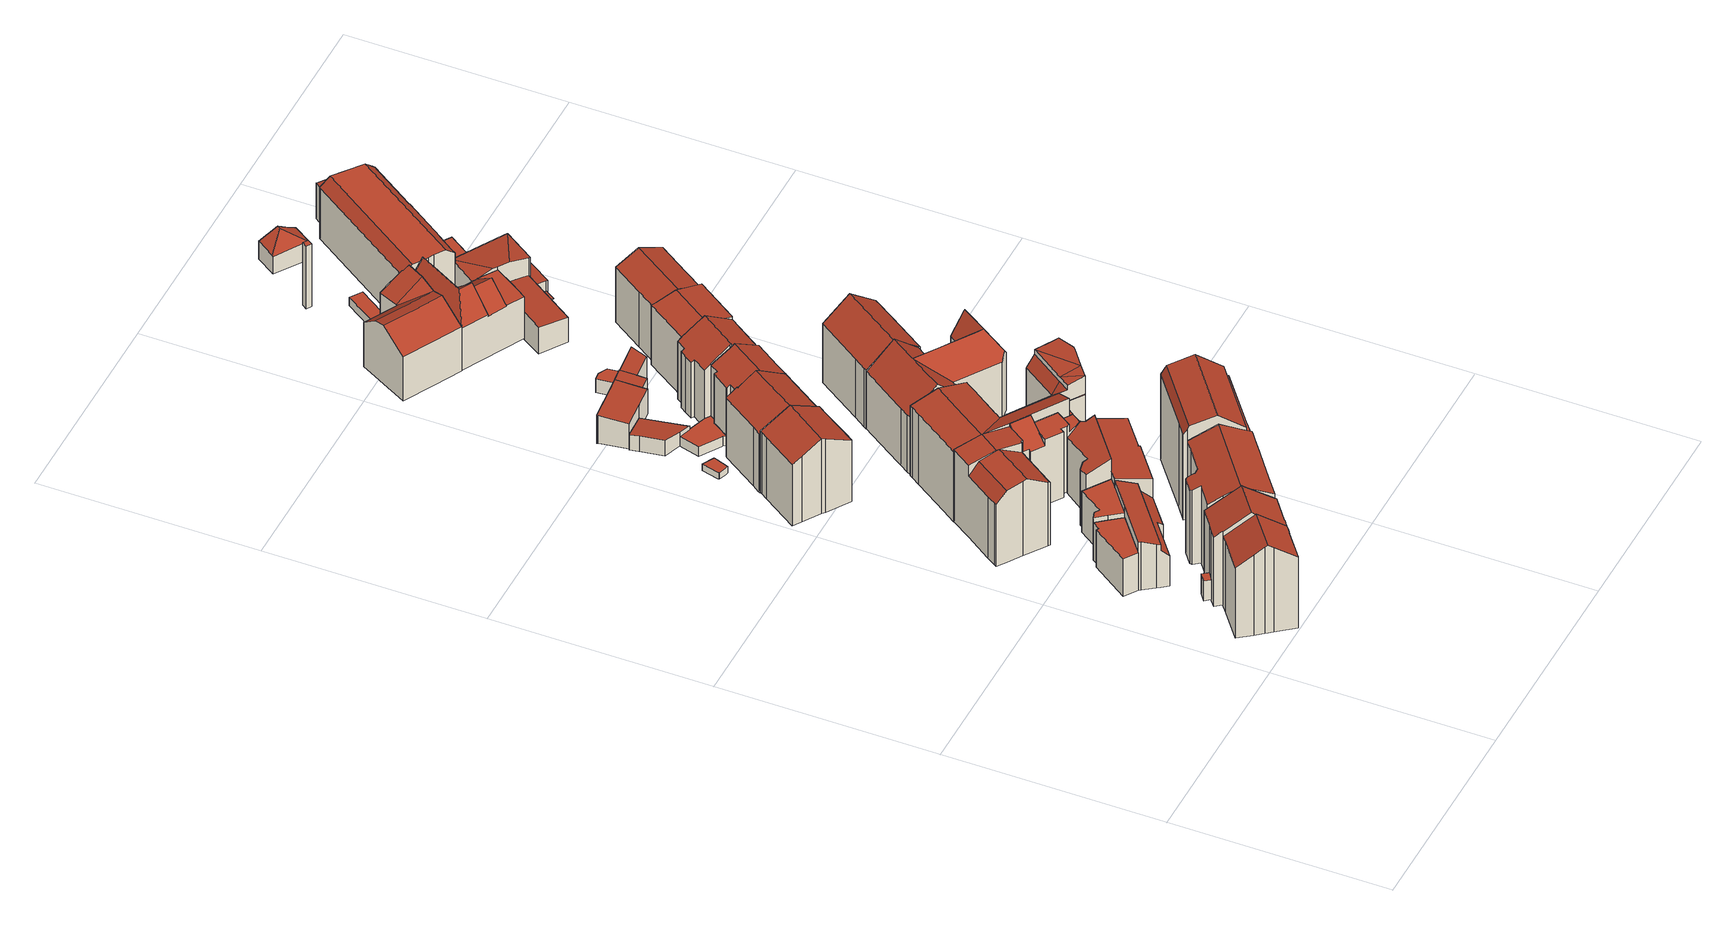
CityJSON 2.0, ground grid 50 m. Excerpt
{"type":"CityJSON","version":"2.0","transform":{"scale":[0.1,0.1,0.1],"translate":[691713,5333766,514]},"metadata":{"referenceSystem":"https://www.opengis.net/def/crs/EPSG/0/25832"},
"CityObjects":{
"building1":{"type":"Building","attributes":{"Gemeindeschluessel":"09162000","HoeheDach":"539.400","HoeheGrund":"515.380","Methode":"2000","NiedrigsteTraufeDesGebaeudes":"534.045","Geometrietyp2DReferenz":"3000","function":"31001_1000","roofType":"3100","measuredHeight":24.02,"storeysAboveGround":5},"geometry":[{"type":"MultiSurface","lod":"2","boundaries":[[[0,1,2,3]],[[4,5,6,7]],[[2,1,0,8,9,10,11,6,5,12,13]],[[14,15,16,17]],[[18,19,20,21,22,0,3,23]],[[24,25,26,8,0,22]],[[27,28,13,12,29,30,31,16,15,32,33]],[[34,35,28,27,36,37,38]],[[39,40,41,42]],[[43,20,19,44]],[[45,46,40,39]],[[47,10,9,48]],[[49,50,18,23,46,45]],[[51,33,32,52]],[[53,30,29,54]],[[44,19,18,50]],[[36,27,33,51]],[[47,48,26,25,24,55,43,44,50,49,45,39,42,56,38,37,36,51,52,14,17,57,53,54,58,4,7,59]],[[55,21,20,43]],[[57,31,30,53]],[[48,9,8,26]],[[41,60,34,38,56,42]],[[61,2,13,28,35]],[[40,46,23,3,2,61,35,34,60,41]],[[24,22,21,55]],[[59,11,10,47]],[[7,6,11,59]],[[5,4,58,54,29,12]],[[17,16,31,57]],[[52,32,15,14]]],"semantics":{"surfaces":[{"type":"WallSurface"},{"type":"RoofSurface"},{"type":"GroundSurface"}],"values":[0,0,1,0,1,0,1,0,0,0,0,0,0,0,0,0,0,2,0,0,0,0,0,1,0,0,0,0,0,0]}}]},
"building2":{"type":"Building","attributes":{"Gemeindeschluessel":"09162000","HoeheDach":"520.860","HoeheGrund":"515.560","Methode":"2000","NiedrigsteTraufeDesGebaeudes":"520.860","Geometrietyp2DReferenz":"3000","function":"51009_1610","roofType":"1000","measuredHeight":5.3},"geometry":[{"type":"MultiSurface","lod":"2","boundaries":[[[62,63,64,65]],[[65,66,67,62]],[[62,67,68,63]],[[66,69,68,67]],[[63,68,69,64]],[[64,69,66,65]]],"semantics":{"surfaces":[{"type":"GroundSurface"},{"type":"WallSurface"},{"type":"RoofSurface"}],"values":[0,1,1,2,1,1]}}]},
"building3":{"type":"Building","attributes":{"Gemeindeschluessel":"09162000","HoeheDach":"525.280","HoeheGrund":"515.330","Methode":"2000","NiedrigsteTraufeDesGebaeudes":"525.280","Geometrietyp2DReferenz":"3000","function":"31001_1000","roofType":"1000","measuredHeight":9.95,"storeysAboveGround":1},"geometry":[{"type":"MultiSurface","lod":"2","boundaries":[[[70,71,72,73]],[[74,75,76,70,73,77,78]],[[74,79,80,75]],[[73,72,81,77]],[[75,80,82,76]],[[78,83,79,74]],[[77,81,83,78]],[[76,82,71,70]],[[83,81,72,71,82,80,79]]],"semantics":{"surfaces":[{"type":"WallSurface"},{"type":"GroundSurface"},{"type":"RoofSurface"}],"values":[0,1,0,0,0,0,0,0,2]}}]},
"building4":{"type":"Building","attributes":{"Gemeindeschluessel":"09162000","HoeheDach":"528.374","HoeheGrund":"515.190","Methode":"2000","NiedrigsteTraufeDesGebaeudes":"522.079","Geometrietyp2DReferenz":"3000","function":"31001_1000","roofType":"2100","measuredHeight":13.18,"storeysAboveGround":2},"geometry":[{"type":"MultiSurface","lod":"2","boundaries":[[[84,85,86,87]],[[86,85,88,89,90,91,92]],[[93,92,91,94]],[[95,96,97,98]],[[99,98,97,100,88,85,84]],[[97,96,101,102,103,100]],[[87,86,92,93]],[[89,103,102,104,105,106,90]],[[94,91,90,106]],[[107,101,96,95]],[[103,89,88,100]],[[107,95,98,99,84,87,93,94,106,105,104]],[[104,102,101,107]]],"semantics":{"surfaces":[{"type":"WallSurface"},{"type":"RoofSurface"},{"type":"GroundSurface"}],"values":[0,1,0,0,0,1,0,0,0,0,0,2,0]}}]},
"building5":{"type":"Building","attributes":{"Gemeindeschluessel":"09162000","HoeheDach":"526.480","HoeheGrund":"515.470","Methode":"2000","NiedrigsteTraufeDesGebaeudes":"526.480","Geometrietyp2DReferenz":"3000","function":"31001_1000","roofType":"1000","measuredHeight":11.01,"storeysAboveGround":2},"geometry":[{"type":"MultiSurface","lod":"2","boundaries":[[[108,109,110,111]],[[112,113,114,115,108,111,116,117,118]],[[115,119,109,108]],[[118,120,121,112]],[[120,122,123,110,109,119,124,125,121]],[[114,124,119,115]],[[111,110,123,116]],[[113,125,124,114]],[[117,122,120,118]],[[116,123,122,117]],[[112,121,125,113]]],"semantics":{"surfaces":[{"type":"WallSurface"},{"type":"GroundSurface"},{"type":"RoofSurface"}],"values":[0,1,0,0,2,0,0,0,0,0,0]}}]},
"building6":{"type":"Building","attributes":{"Gemeindeschluessel":"09162000","HoeheDach":"539.080","HoeheGrund":"515.140","Methode":"2000","NiedrigsteTraufeDesGebaeudes":"534.646","Geometrietyp2DReferenz":"3000","function":"31001_1000","roofType":"3100","measuredHeight":23.94,"storeysAboveGround":5},"geometry":[{"type":"MultiSurface","lod":"2","boundaries":[[[126,127,128,129]],[[128,127,130,131,132,133,134,135,136,137,138]],[[137,136,135,139,140,141,142,143]],[[144,145,146,147]],[[148,132,131,149]],[[150,151,152,153,154,155]],[[156,157,158,159,160]],[[161,162,148,149,163,126,129,164,165,166,167,168,169,156,160,170,171,172,154,153,152,144,147,142,141,140,139]],[[165,173,174,166]],[[149,131,130,163]],[[147,146,143,142]],[[170,175,176,171]],[[164,129,128,138,173,165]],[[177,174,173,138,137,143,146,145,151,150,155,178,176,175,159,158,157,179,180]],[[171,176,178,172]],[[161,134,133,162]],[[180,179,157,156,169,168]],[[161,139,135,134]],[[163,130,127,126]],[[167,166,174,177,180,168]],[[160,159,175,170]],[[162,133,132,148]],[[152,151,145,144]],[[172,178,155,154]]],"semantics":{"surfaces":[{"type":"WallSurface"},{"type":"RoofSurface"},{"type":"GroundSurface"}],"values":[0,1,0,0,0,0,0,2,0,0,0,0,0,1,0,0,0,0,0,0,0,0,0,0]}}]},
"building7":{"type":"Building","attributes":{"Gemeindeschluessel":"09162000","HoeheDach":"535.738","HoeheGrund":"515.740","Methode":"1000","NiedrigsteTraufeDesGebaeudes":"531.955","Geometrietyp2DReferenz":"3000","function":"31001_1000","roofType":"3100","measuredHeight":20,"storeysAboveGround":4},"geometry":[{"type":"MultiSurface","lod":"2","boundaries":[[[181,182,183,184,185,186]],[[187,188,189,190]],[[191,192,193,194,190,189]],[[195,196,197,198]],[[199,200,201,202]],[[182,203,202,201,204,183]],[[185,184,183,204,201,200,192,191,205]],[[186,185,205,206]],[[199,202,203,182,181,186,206,207,195,198,187,190,194,193]],[[198,197,188,187]],[[208,205,191,189,188,197,196]],[[207,208,196,195]],[[193,192,200,199]],[[206,205,208,207]]],"semantics":{"surfaces":[{"type":"WallSurface"},{"type":"RoofSurface"},{"type":"GroundSurface"}],"values":[0,0,0,0,0,0,1,0,2,0,1,0,0,0]}}]},
"building8":{"type":"Building","attributes":{"Gemeindeschluessel":"09162000","HoeheDach":"535.643","HoeheGrund":"515.430","Methode":"2000","NiedrigsteTraufeDesGebaeudes":"530.893","Geometrietyp2DReferenz":"3000","function":"31001_1000","roofType":"3100","measuredHeight":20.21,"storeysAboveGround":4},"geometry":[{"type":"MultiSurface","lod":"2","boundaries":[[[209,210,211,212,213,214]],[[215,216,217,218,219,220,211,210]],[[221,222,223]],[[224,225,226,227]],[[228,229,230,231,232,233]],[[234,235,236,237]],[[238,239,240,241,242,243]],[[227,244,245,246,247,248,249,250,251,252,253,234,237,254,229,228,233,255,256,257,258,259,260,261,262,263,264,265,224]],[[219,266,220]],[[246,267,268,247]],[[254,269,230,229]],[[211,220,266,270,271,272,273,225,224,265,264,263,262,261,212]],[[273,272,274,275]],[[260,213,212,261]],[[245,276,267,246]],[[230,269,236,235,277,215,231]],[[241,240,214,213,260,259,258]],[[248,247,268,222,221,278,249]],[[279,278,221,223,270,266,219,280]],[[226,225,273,275]],[[255,233,232,238,243,256]],[[271,270,223]],[[249,278,279,250]],[[256,243,242,257]],[[232,231,215,281,239,238]],[[268,267,276,274,272,271,223,222]],[[257,242,241,258]],[[234,253,252,217,216,277,235]],[[244,227,226,275,274,276,245]],[[219,218,280]],[[251,250,279,280,218,217,252]],[[237,236,269,254]],[[239,281,215,277,216,215,210,209,214,240]]],"semantics":{"surfaces":[{"type":"RoofSurface"},{"type":"WallSurface"},{"type":"GroundSurface"}],"values":[0,0,1,1,1,1,0,2,1,1,1,1,1,1,1,0,1,1,0,0,1,1,1,1,0,0,1,1,1,1,1,1,1]}}]},
"building9":{"type":"Building","attributes":{"Gemeindeschluessel":"09162000","HoeheDach":"517.103","HoeheGrund":"515.380","Methode":"1000","NiedrigsteTraufeDesGebaeudes":"517.103","Geometrietyp2DReferenz":"3000","function":"31001_2000","roofType":"1000","measuredHeight":1.72},"geometry":[{"type":"MultiSurface","lod":"2","boundaries":[[[282,283,284,285,286,287]],[[283,288,289,290,291,284]],[[292,290,289,293,294,295]],[[287,286,296,297]],[[288,283,282,287,297,298,294,293,289]],[[285,284,291,290,292,295,299,296,286]],[[296,299,295,294,298,297]]],"semantics":{"surfaces":[{"type":"WallSurface"},{"type":"GroundSurface"},{"type":"RoofSurface"}],"values":[0,0,0,0,1,2,0]}}]},
"building10":{"type":"Building","attributes":{"Gemeindeschluessel":"09162000","HoeheDach":"531.916","HoeheGrund":"515.250","Methode":"1000","NiedrigsteTraufeDesGebaeudes":"530.109","Geometrietyp2DReferenz":"3000","function":"31001_1000","roofType":"2100","measuredHeight":16.67,"storeysAboveGround":3},"geometry":[{"type":"MultiSurface","lod":"2","boundaries":[[[300,301,302,303]],[[304,305,306,307]],[[308,309,310,304,307,311,312,300,303]],[[303,302,313,308]],[[311,314,315,312]],[[310,316,305,304]],[[309,317,316,310]],[[312,315,301,300]],[[308,313,317,309]],[[307,306,314,311]],[[302,301,315,314,306,305,316,317,313]]],"semantics":{"surfaces":[{"type":"WallSurface"},{"type":"GroundSurface"},{"type":"RoofSurface"}],"values":[0,0,1,0,0,0,0,0,0,0,2]}}]},
"building11":{"type":"Building","attributes":{"Gemeindeschluessel":"09162000","HoeheDach":"528.711","HoeheGrund":"514.810","Methode":"1000","NiedrigsteTraufeDesGebaeudes":"527.104","Geometrietyp2DReferenz":"3000","function":"31001_1000","roofType":"2100","measuredHeight":13.9,"storeysAboveGround":2},"geometry":[{"type":"MultiSurface","lod":"2","boundaries":[[[318,319,320,321]],[[322,323,324,325]],[[326,327,328,329]],[[325,324,330,331]],[[321,320,332,333]],[[334,335,336,337]],[[337,336,323,322]],[[333,332,338,339]],[[340,341,335,334]],[[338,332,320,319,330,324,323,336,335,341,328,327]],[[339,338,327,326]],[[329,328,341,340]],[[326,329,340,334,337,322,325,331,318,321,333,339]],[[331,330,319,318]]],"semantics":{"surfaces":[{"type":"WallSurface"},{"type":"RoofSurface"},{"type":"GroundSurface"}],"values":[0,0,0,0,0,0,0,0,0,1,0,0,2,0]}}]},
"building12":{"type":"Building","attributes":{"Gemeindeschluessel":"09162000","HoeheDach":"535.362","HoeheGrund":"515.380","Methode":"1000","NiedrigsteTraufeDesGebaeudes":"531.124","Geometrietyp2DReferenz":"3000","function":"31001_1000","roofType":"3100","measuredHeight":19.98,"storeysAboveGround":4},"geometry":[{"type":"MultiSurface","lod":"2","boundaries":[[[342,343,344,345]],[[346,347,348,349]],[[345,344,350,351]],[[352,353,354,355]],[[355,354,356,357]],[[358,359,353,352]],[[360,361,362,363]],[[364,365,359,358]],[[348,347,350,344,343,366,367,368,369]],[[370,366,343,342]],[[369,368,362,361,356,354,353,359,365]],[[368,367,371,372,363,362]],[[371,367,366,370]],[[351,350,347,346]],[[373,349,348,369,365,364]],[[357,356,361,360]],[[351,346,349,373,364,358,352,355,357,360,363,372,371,370,342,345]]],"semantics":{"surfaces":[{"type":"WallSurface"},{"type":"RoofSurface"},{"type":"GroundSurface"}],"values":[0,0,0,0,0,0,0,0,1,0,1,0,0,0,0,0,2]}}]},
"building13":{"type":"Building","attributes":{"Gemeindeschluessel":"09162000","HoeheDach":"519.268","HoeheGrund":"515.250","Methode":"1000","NiedrigsteTraufeDesGebaeudes":"518.509","Geometrietyp2DReferenz":"3000","function":"31001_2000","roofType":"1000","measuredHeight":4.02},"geometry":[{"type":"MultiSurface","lod":"2","boundaries":[[[374,375,376,377]],[[378,379,380,381]],[[382,383,379,378]],[[383,382,384,385]],[[381,380,375,374]],[[375,380,379,383,385,386,376]],[[386,385,384,387]],[[376,386,387,377]],[[378,381,374,377,387,384,382]]],"semantics":{"surfaces":[{"type":"WallSurface"},{"type":"RoofSurface"},{"type":"GroundSurface"}],"values":[0,0,0,0,0,1,0,0,2]}}]},
"building14":{"type":"Building","attributes":{"Gemeindeschluessel":"09162000","HoeheDach":"517.746","HoeheGrund":"515.250","Methode":"1000","NiedrigsteTraufeDesGebaeudes":"517.746","Geometrietyp2DReferenz":"3000","function":"31001_2000","roofType":"1000","measuredHeight":2.5},"geometry":[{"type":"MultiSurface","lod":"2","boundaries":[[[388,389,390,378]],[[391,392,393,394]],[[395,394,393,396,389,388]],[[397,398,399,400]],[[396,393,392,401,399,398,402,403,404,390,389]],[[405,402,398,397]],[[378,390,404,382]],[[382,404,403,406]],[[406,403,402,405]],[[391,407,400,399,401,392]],[[397,400,407,391,394,395,388,378,382,406,405]]],"semantics":{"surfaces":[{"type":"WallSurface"},{"type":"RoofSurface"},{"type":"GroundSurface"}],"values":[0,0,0,0,1,0,0,0,0,0,2]}}]},
"building15":{"type":"Building","attributes":{"Gemeindeschluessel":"09162000","HoeheDach":"535.826","HoeheGrund":"515.220","Methode":"2000","NiedrigsteTraufeDesGebaeudes":"531.000","Geometrietyp2DReferenz":"3000","function":"31001_1000","roofType":"3100","measuredHeight":20.61,"storeysAboveGround":4},"geometry":[{"type":"MultiSurface","lod":"2","boundaries":[[[408,409,410,411]],[[412,413,414,415,416,417]],[[418,419,420,421]],[[422,423,424,425,426,427]],[[428,429,412,417,430]],[[427,413,412]],[[431,432,433,434,411,410,435,429,428,430,436,437,438]],[[430,417,439,440,441,442,443,444,445,446,447,448,449,450,436]],[[413,451,452,453,454,455]],[[448,447,456,457,458,459]],[[460,412,429,435]],[[461,462,423,422]],[[426,451,413,427]],[[463,464,465,420,419,424,466]],[[410,409,467,468,469,460,435]],[[470,471,472,473,463,466,474,475]],[[476,467,409,408]],[[446,445,477,478,456,447]],[[479,480,481,482,443,442,441,440]],[[483,465,464,484]],[[485,444,443,482]],[[486,415,414,487]],[[474,466,424,423]],[[437,436,450,449,448,459,488,489,490,491,492]],[[462,475,474,423]],[[426,425,452,451]],[[492,491,490,489,493,494,495,496]],[[419,418,497,453,452,425,424]],[[498,488,459,458]],[[484,473,472,471,470,499,500,476,408,411,434,433,432,431,438,496,495,494,493,498,458,457,456,478,477,485,482,481,480,479,501,486,487,455,454,453,497,418,421,483]],[[421,420,465,483]],[[438,437,492,496]],[[439,416,415,486,501,479,440]],[[493,489,488,498]],[[469,468,461,422,427,412,460]],[[484,464,463,473]],[[416,439,417]],[[477,445,444,485]],[[468,467,476,500,499,470,475,462,461]],[[413,455,487,414]]],"semantics":{"surfaces":[{"type":"WallSurface"},{"type":"RoofSurface"},{"type":"GroundSurface"}],"values":[0,1,0,0,1,1,0,1,0,0,0,1,1,1,1,0,0,0,0,0,0,0,1,1,1,1,0,0,0,2,0,0,0,0,0,0,0,0,0,0]}}]},
"building16":{"type":"Building","attributes":{"Gemeindeschluessel":"09162000","HoeheDach":"541.500","HoeheGrund":"514.839","Methode":"2000","NiedrigsteTraufeDesGebaeudes":"534.500","Geometrietyp2DReferenz":"3000","function":"31001_1000","roofType":"3100","measuredHeight":26.66,"storeysAboveGround":7},"geometry":[{"type":"MultiSurface","lod":"2","boundaries":[[[502,503,504,505]],[[506,507,508,509]],[[510,511,512,513,514,515,516,517]],[[512,518,504,503,519,513]],[[515,520,521,516]],[[510,522,523,506,509,502,505,524,511]],[[505,504,518,524]],[[510,517,525,522]],[[514,526,520,515]],[[517,516,521,508,507,527,525]],[[524,518,512,511]],[[522,525,527,523]],[[519,526,514,513]],[[523,527,507,506]],[[502,509,508,521,520,526,519,503]]],"semantics":{"surfaces":[{"type":"WallSurface"},{"type":"RoofSurface"},{"type":"GroundSurface"}],"values":[0,0,0,1,1,2,0,0,1,1,0,0,0,0,0]}}]},
"building17":{"type":"Building","attributes":{"Gemeindeschluessel":"09162000","HoeheDach":"522.812","HoeheGrund":"515.310","Methode":"1000","NiedrigsteTraufeDesGebaeudes":"521.969","Geometrietyp2DReferenz":"3000","function":"31001_9998","roofType":"1000","measuredHeight":7.5,"storeysAboveGround":2},"geometry":[{"type":"MultiSurface","lod":"2","boundaries":[[[528,529,530,531]],[[532,533,534,535]],[[536,537,538,539,540,541]],[[531,530,533,532]],[[540,539,538,534,533,530,529,542,543,544]],[[545,542,529,528]],[[535,537,536,541,546,547,545,528,531,532]],[[535,534,538,537]],[[541,540,544,546]],[[544,543,542,545,547,546]]],"semantics":{"surfaces":[{"type":"WallSurface"},{"type":"RoofSurface"},{"type":"GroundSurface"}],"values":[0,0,0,0,1,0,2,0,0,0]}}]},
"building18":{"type":"Building","attributes":{"Gemeindeschluessel":"09162000","HoeheDach":"534.290","HoeheGrund":"515.233","Methode":"2000","NiedrigsteTraufeDesGebaeudes":"530.803","Geometrietyp2DReferenz":"3000","function":"31001_1000","roofType":"3100","measuredHeight":19.06,"storeysAboveGround":4},"geometry":[{"type":"MultiSurface","lod":"2","boundaries":[[[548,549,550,551,552,553,554]],[[555,556,557,553,552]],[[397,558,559,405]],[[560,561,562,563]],[[564,565,566,567]],[[568,569,570,571]],[[561,560,557,556]],[[572,551,550,573]],[[574,575,548,554,576]],[[577,578,579,391]],[[405,559,563,562]],[[578,577,571,570]],[[580,549,548,575]],[[574,576,565,564]],[[578,570,569,581,566,565,576,554,553,557,560,563,559,558,582,579]],[[391,579,582,400]],[[567,566,581,583]],[[574,564,567,583,568,571,577,391,400,397,405,562,561,556,555,572,573,580,575]],[[583,581,569,568]],[[555,552,551,572]],[[400,582,558,397]],[[573,550,549,580]]],"semantics":{"surfaces":[{"type":"RoofSurface"},{"type":"WallSurface"},{"type":"GroundSurface"}],"values":[0,1,1,1,1,1,1,1,1,1,1,1,1,1,0,1,1,2,1,1,1,1]}}]},
"building19":{"type":"Building","attributes":{"Gemeindeschluessel":"09162000","HoeheDach":"522.809","HoeheGrund":"515.370","Methode":"1000","NiedrigsteTraufeDesGebaeudes":"522.085","Geometrietyp2DReferenz":"3000","function":"31001_2000","roofType":"1000","measuredHeight":7.44},"geometry":[{"type":"MultiSurface","lod":"2","boundaries":[[[584,585,586,587,588]],[[586,589,590,587]],[[587,590,530,588]],[[584,529,591,585]],[[530,590,589,591,529]],[[588,530,529,584]],[[585,591,589,586]]],"semantics":{"surfaces":[{"type":"GroundSurface"},{"type":"WallSurface"},{"type":"RoofSurface"}],"values":[0,1,1,1,2,1,1]}}]},
"building20":{"type":"Building","attributes":{"Gemeindeschluessel":"09162000","HoeheDach":"536.490","HoeheGrund":"515.380","Methode":"2000","NiedrigsteTraufeDesGebaeudes":"530.733","Geometrietyp2DReferenz":"3000","function":"31001_9998","roofType":"3100","measuredHeight":21.11,"storeysAboveGround":4},"geometry":[{"type":"MultiSurface","lod":"2","boundaries":[[[592,593,594,595]],[[595,594,596,597]],[[598,599,600,601]],[[602,603,604,605,606,607]],[[608,609,610,611,602,607,612,613,614,596,594,593]],[[615,616,617,618,619,620,621,622]],[[623,624,625,626,627,628,629,630,610]],[[631,600,599,632,633,623,610,609,608]],[[627,634,635,636,637,638,639,628]],[[628,639,638,640,641,642,643]],[[630,629,628,643,644,622,621,620,610]],[[620,619,603,602,611,610]],[[645,646,647,648,649,650,651,652,653,654,598,601,655,656,592,595,597,657,658,659,606,605,604,618,617,616,615,660,661,662,663,664,665,666]],[[601,600,631,655]],[[615,622,644,660]],[[598,654,653,633,632,599]],[[644,643,642,641,663,662,661,660]],[[656,655,631,608,593,592]],[[652,651,650,649,626,625,624,623,633,653]],[[637,666,665,664,640,638]],[[646,645,666,637,636,635]],[[663,641,640,664]],[[646,635,634,647]],[[618,604,603,619]],[[596,614,613,612,607,606,659,658,657,597]],[[649,648,647,634,627,626]]],"semantics":{"surfaces":[{"type":"WallSurface"},{"type":"RoofSurface"},{"type":"GroundSurface"}],"values":[0,0,0,0,1,0,1,1,1,1,1,1,2,0,0,0,0,0,0,0,0,0,0,0,0,0]}}]},
"building21":{"type":"Building","attributes":{"Gemeindeschluessel":"09162000","HoeheDach":"534.510","HoeheGrund":"515.210","Methode":"2000","NiedrigsteTraufeDesGebaeudes":"530.109","Geometrietyp2DReferenz":"3000","function":"31001_9998","roofType":"3100","measuredHeight":19.3,"storeysAboveGround":4},"geometry":[{"type":"MultiSurface","lod":"2","boundaries":[[[667,555,556,668,669,562,405,406,670,671,672,673,674,675,676,677,678,679,680,681,682]],[[667,683,684,555]],[[677,685,686,678]],[[672,687,688,673]],[[673,688,689,674]],[[690,684,683,691,692,693,694]],[[562,695,696,405]],[[693,692,681,680,679,697]],[[676,698,685,677]],[[405,696,699,406]],[[555,684,690,556]],[[700,698,676,675,674,689]],[[669,701,695,562]],[[681,692,691,682]],[[406,699,702,670]],[[696,695,701,694,693,697,686,685,698,700,689,688,687,703,702,699]],[[678,686,697,679]],[[668,556,690,694,701,669]],[[682,691,683,667]],[[671,670,702,703,687,672]]],"semantics":{"surfaces":[{"type":"GroundSurface"},{"type":"WallSurface"},{"type":"RoofSurface"}],"values":[0,1,1,1,1,2,1,1,1,1,1,1,1,1,1,2,1,1,1,1]}}]},
"building22":{"type":"Building","attributes":{"Gemeindeschluessel":"09162000","HoeheDach":"519.150","HoeheGrund":"515.530","Methode":"2000","NiedrigsteTraufeDesGebaeudes":"519.150","Geometrietyp2DReferenz":"3000","function":"51009_1610","roofType":"1000","measuredHeight":3.62},"geometry":[{"type":"MultiSurface","lod":"2","boundaries":[[[704,705,706,707,708,709]],[[710,711,712,713,714,715]],[[710,704,709,711]],[[709,708,712,711]],[[706,714,713,707]],[[710,715,705,704]],[[705,715,714,706]],[[707,713,712,708]]],"semantics":{"surfaces":[{"type":"RoofSurface"},{"type":"GroundSurface"},{"type":"WallSurface"}],"values":[0,1,2,2,2,2,2,2]}}]},
"building23":{"type":"Building","attributes":{"Gemeindeschluessel":"09162000","HoeheDach":"522.379","HoeheGrund":"515.490","Methode":"1000","NiedrigsteTraufeDesGebaeudes":"521.994","Geometrietyp2DReferenz":"3000","function":"31001_9998","roofType":"1000","measuredHeight":6.89,"storeysAboveGround":2},"geometry":[{"type":"MultiSurface","lod":"2","boundaries":[[[710,715,716,717,718]],[[719,720,721,722,723]],[[710,723,722,715]],[[717,720,719,718]],[[716,721,720,717]],[[718,719,723,710]],[[715,722,721,716]]],"semantics":{"surfaces":[{"type":"GroundSurface"},{"type":"RoofSurface"},{"type":"WallSurface"}],"values":[0,1,2,2,2,2,2]}}]},
"building24":{"type":"Building","attributes":{"Gemeindeschluessel":"09162000","HoeheDach":"531.164","HoeheGrund":"515.255","Methode":"2000","NiedrigsteTraufeDesGebaeudes":"527.102","Geometrietyp2DReferenz":"3000","function":"31001_1000","roofType":"3100","measuredHeight":15.91,"storeysAboveGround":3},"geometry":[{"type":"MultiSurface","lod":"2","boundaries":[[[724,725,726,727,728,729,730,731,732,733]],[[734,731,735,736,737,738]],[[727,726,725,724,739,740,741,742,743,744,745,746,747,748,749,750,751,752,753,728]],[[749,754,755,750]],[[730,729,756,757,758,755,754,759,760]],[[736,735,761,746,745,744,743,737]],[[752,757,756,753]],[[748,759,754,749]],[[750,755,758,751]],[[762,732,731,734,738,763]],[[739,724,733,764,765,740]],[[761,760,759,748,747,746]],[[751,758,757,752]],[[764,733,732,762,763,765]],[[731,730,760,761,735]],[[753,756,729,728]],[[765,763,738,737,743,742,741,740]]],"semantics":{"surfaces":[{"type":"WallSurface"},{"type":"RoofSurface"},{"type":"GroundSurface"}],"values":[0,1,2,0,1,0,0,0,0,1,0,0,0,1,1,0,0]}}]},
"building25":{"type":"Building","attributes":{"Gemeindeschluessel":"09162000","HoeheDach":"536.050","HoeheGrund":"515.310","Methode":"2000","NiedrigsteTraufeDesGebaeudes":"530.985","Geometrietyp2DReferenz":"3000","function":"31001_1000","roofType":"3100","measuredHeight":20.74,"storeysAboveGround":5},"geometry":[{"type":"MultiSurface","lod":"2","boundaries":[[[766,767,768,769]],[[770,771,772,773,774,768,767,775,776,777,778]],[[779,780,781,782]],[[769,768,774,783]],[[784,775,767,766]],[[785,786,777,776,787]],[[778,777,786,788,781,780]],[[789,772,771,790]],[[790,771,770,791]],[[792,788,786,785]],[[787,776,775,784]],[[785,787,784,766,769,783,793,789,790,791,779,782,792]],[[793,773,772,789]],[[782,781,788,792]],[[791,770,778,780,779]],[[783,774,773,793]]],"semantics":{"surfaces":[{"type":"WallSurface"},{"type":"RoofSurface"},{"type":"GroundSurface"}],"values":[0,1,0,0,0,0,1,0,0,0,0,2,0,0,0,0]}}]},
"building26":{"type":"Building","attributes":{"Gemeindeschluessel":"09162000","HoeheDach":"532.500","HoeheGrund":"515.270","Methode":"1000","NiedrigsteTraufeDesGebaeudes":"531.174","Geometrietyp2DReferenz":"3000","function":"31001_9998","roofType":"3100","measuredHeight":17.23,"storeysAboveGround":5},"geometry":[{"type":"MultiSurface","lod":"2","boundaries":[[[794,795,796,797,798,799,800,801]],[[800,799,802,803,804,805]],[[806,807,686,808]],[[807,801,800,805,809,810,686]],[[811,812,794,801,807,806]],[[802,799,798,813]],[[814,815,816,812,811,806,808,817,818,804,803,802,813]],[[817,810,809,818]],[[808,686,810,817]],[[816,815,796,795,794,812]],[[815,814,813,798,797,796]],[[818,809,805,804]]],"semantics":{"surfaces":[{"type":"RoofSurface"},{"type":"WallSurface"},{"type":"GroundSurface"}],"values":[0,1,1,0,1,1,2,1,1,1,1,1]}}]},
"building27":{"type":"Building","attributes":{"Gemeindeschluessel":"09162000","HoeheDach":"531.630","HoeheGrund":"515.362","Methode":"2000","NiedrigsteTraufeDesGebaeudes":"526.259","Geometrietyp2DReferenz":"3000","function":"31001_1000","roofType":"3100","measuredHeight":16.27,"storeysAboveGround":3},"geometry":[{"type":"MultiSurface","lod":"2","boundaries":[[[819,820,821,822]],[[823,824,825]],[[826,823,825,827,828,829]],[[830,831,822,821]],[[832,833,834,835]],[[836,837,826,829,838]],[[836,839,837]],[[840,841,842,839,836,838,843,844]],[[830,845,846,847,831]],[[848,820,819,834,833,828,827]],[[837,839,842,849,850,824,823]],[[840,845,830,821,820,848,851,852,841]],[[846,845,840,844]],[[843,838,829,828,833,832]],[[835,847,846,844]],[[851,850,849,852]],[[843,832,835,844]],[[837,823,826]],[[851,848,827,825,824,850]],[[852,849,842,841]],[[835,834,819,822,831,847]]],"semantics":{"surfaces":[{"type":"WallSurface"},{"type":"RoofSurface"},{"type":"GroundSurface"}],"values":[0,0,1,0,1,1,0,0,0,0,1,2,0,0,1,0,1,0,0,0,1]}}]},
"building28":{"type":"Building","attributes":{"Gemeindeschluessel":"09162000","HoeheDach":"517.815","HoeheGrund":"515.612","Methode":"1000","NiedrigsteTraufeDesGebaeudes":"517.815","Geometrietyp2DReferenz":"3000","function":"31001_2000","roofType":"1000","measuredHeight":2.2},"geometry":[{"type":"MultiSurface","lod":"2","boundaries":[[[853,854,855,856,857,858]],[[859,860,861,862]],[[861,860,863,864,865,855,854,853]],[[866,867,864,863,860,859]],[[856,855,865,868]],[[868,865,864,867]],[[862,861,853,858]],[[867,866,859,862,858,857,856,868]]],"semantics":{"surfaces":[{"type":"WallSurface"},{"type":"RoofSurface"},{"type":"GroundSurface"}],"values":[0,0,1,0,0,0,0,2]}}]},
"building29":{"type":"Building","attributes":{"Gemeindeschluessel":"09162000","HoeheDach":"532.420","HoeheGrund":"515.719","Methode":"2000","NiedrigsteTraufeDesGebaeudes":"532.420","Geometrietyp2DReferenz":"3000","function":"31001_2000","roofType":"1000","measuredHeight":16.7},"geometry":[{"type":"MultiSurface","lod":"2","boundaries":[[[869,870,871,872]],[[872,871,873,874]],[[869,872,874,875]],[[869,875,876,870]],[[874,873,876,875]],[[871,870,876,873]]],"semantics":{"surfaces":[{"type":"WallSurface"},{"type":"RoofSurface"},{"type":"GroundSurface"}],"values":[0,1,0,2,0,0]}}]},
"building30":{"type":"Building","attributes":{"Gemeindeschluessel":"09162000","HoeheDach":"522.475","HoeheGrund":"515.212","Methode":"1000","NiedrigsteTraufeDesGebaeudes":"521.680","Geometrietyp2DReferenz":"3000","function":"31001_1000","roofType":"1000","measuredHeight":7.26,"storeysAboveGround":2},"geometry":[{"type":"MultiSurface","lod":"2","boundaries":[[[877,878,879,880,881,882]],[[883,884,877,882]],[[885,886,887,888]],[[880,879,889,890]],[[888,887,884,883]],[[887,886,891,889,879,878,877,884]],[[891,886,885,892,890,889]],[[888,883,882,881,880,890,892,885]]],"semantics":{"surfaces":[{"type":"WallSurface"},{"type":"RoofSurface"},{"type":"GroundSurface"}],"values":[0,0,0,0,0,1,0,2]}}]},
"building31":{"type":"Building","attributes":{"Gemeindeschluessel":"09162000","HoeheDach":"532.642","HoeheGrund":"515.300","Methode":"1000","NiedrigsteTraufeDesGebaeudes":"530.007","Geometrietyp2DReferenz":"3000","function":"31001_1000","roofType":"3100","measuredHeight":17.34,"storeysAboveGround":4},"geometry":[{"type":"MultiSurface","lod":"2","boundaries":[[[804,893,894,818]],[[895,813,802,896,804,818,897,898,899,900,901]],[[818,894,902,897]],[[813,903,904,802]],[[896,802,904,905,893,804]],[[904,903,906,907,908,909,905]],[[901,907,906,895]],[[909,908,900,899,898,910]],[[895,906,903,813]],[[893,905,909,910,902,894]],[[897,902,910,898]],[[900,908,907,901]]],"semantics":{"surfaces":[{"type":"WallSurface"},{"type":"GroundSurface"},{"type":"RoofSurface"}],"values":[0,1,0,0,0,2,0,0,0,2,0,0]}}]},
"building32":{"type":"Building","attributes":{"Gemeindeschluessel":"09162000","HoeheDach":"527.443","HoeheGrund":"515.078","Methode":"2000","NiedrigsteTraufeDesGebaeudes":"526.217","Geometrietyp2DReferenz":"3000","function":"31001_9998","roofType":"1000","measuredHeight":12.37,"storeysAboveGround":3},"geometry":[{"type":"MultiSurface","lod":"2","boundaries":[[[911,912,913,914]],[[915,912,916,917]],[[918,919,920,921,922,923,924,925,915,917,926]],[[917,916,927,926]],[[924,914,913,925]],[[928,929,930,931]],[[921,920,928,931,932,922]],[[923,922,932,911,914,924]],[[913,912,915,925]],[[919,918,926,927,930,929]],[[932,931,930,927,916,912,911]],[[919,929,928,920]]],"semantics":{"surfaces":[{"type":"RoofSurface"},{"type":"WallSurface"},{"type":"GroundSurface"}],"values":[0,1,2,1,1,0,1,1,1,1,0,1]}}]},
"building33":{"type":"Building","attributes":{"Gemeindeschluessel":"09162000","HoeheDach":"515.402","HoeheGrund":"515.176","Methode":"2000","NiedrigsteTraufeDesGebaeudes":"515.402","Geometrietyp2DReferenz":"3000","function":"31001_2000","roofType":"1000","measuredHeight":0.226},"geometry":[{"type":"MultiSurface","lod":"2","boundaries":[[[933,934,935,936]],[[937,934,933,938]],[[939,940,937,938]],[[938,933,936,939]],[[940,935,934,937]],[[939,936,935,940]]],"semantics":{"surfaces":[{"type":"RoofSurface"},{"type":"WallSurface"},{"type":"GroundSurface"}],"values":[0,1,2,1,1,1]}}]},
"building34":{"type":"Building","attributes":{"Gemeindeschluessel":"09162000","HoeheDach":"522.712","HoeheGrund":"515.670","Methode":"1000","NiedrigsteTraufeDesGebaeudes":"520.298","Geometrietyp2DReferenz":"3000","function":"31001_9998","roofType":"3200","measuredHeight":7.04,"storeysAboveGround":1},"geometry":[{"type":"MultiSurface","lod":"2","boundaries":[[[941,942,943,944,945,946]],[[947,948,949,946,945,950,951,952]],[[953,941,946,949]],[[943,942,954,955]],[[956,957,953,949,948,947]],[[958,959,960,961,957,956,947,952]],[[957,961,954,942,941,953]],[[955,954,961,960]],[[960,959,958,952,951,950,945,944,943,955]]],"semantics":{"surfaces":[{"type":"WallSurface"},{"type":"RoofSurface"},{"type":"GroundSurface"}],"values":[0,0,1,0,1,0,1,0,2]}}]},
"building35":{"type":"Building","attributes":{"Gemeindeschluessel":"09162000","HoeheDach":"530.800","HoeheGrund":"515.140","Methode":"9999","NiedrigsteTraufeDesGebaeudes":"515.297","Geometrietyp2DReferenz":"3000","function":"31001_9998","roofType":"1000","measuredHeight":15.66,"storeysAboveGround":4},"geometry":[{"type":"MultiSurface","lod":"2","boundaries":[[[962,963,964,965]],[[966,967,968,969]],[[970,971,972,973,974,975]],[[972,971,976,977]],[[970,975,978,915]],[[979,980,963,962]],[[969,968,981,982]],[[983,984,985,986,987]],[[980,979,988,989]],[[990,991,974,973]],[[976,982,981,991,990,977]],[[983,987,992,993]],[[915,978,994,925]],[[971,970,915,925,995,984,983,993,988,979,962,965,996,966,969,982,976]],[[986,985,997,998,999,1000,964]],[[986,964,963,980,989,992,987]],[[995,997,985,984]],[[1000,996,965,964]],[[993,992,989,988]],[[990,973,972,977]],[[995,925,994,998,997]],[[991,981,968,967,999,998,994,978,975,974]],[[966,996,1000,999,967]]],"semantics":{"surfaces":[{"type":"WallSurface"},{"type":"GroundSurface"},{"type":"RoofSurface"}],"values":[0,0,0,0,0,0,0,0,0,0,0,0,0,1,2,2,0,0,0,2,0,2,0]}}]},
"building36":{"type":"Building","attributes":{"Gemeindeschluessel":"09162000","HoeheDach":"518.445","HoeheGrund":"514.960","Methode":"1000","NiedrigsteTraufeDesGebaeudes":"518.062","Geometrietyp2DReferenz":"3000","function":"31001_2000","roofType":"1000","measuredHeight":3.48},"geometry":[{"type":"MultiSurface","lod":"2","boundaries":[[[1001,1002,1003,1004]],[[1005,1006,1007,1008]],[[1009,1007,1006,1010,1011,1012,1013,1014,1003,1002]],[[1013,1012,1011,1015,1016,1017]],[[1008,1007,1009,1018]],[[1005,1008,1018,1001,1004,1019,1017,1016,1015,1020]],[[1015,1011,1010,1020]],[[1004,1003,1014,1019]],[[1018,1009,1002,1001]],[[1020,1010,1006,1005]],[[1019,1014,1013,1017]]],"semantics":{"surfaces":[{"type":"WallSurface"},{"type":"RoofSurface"},{"type":"GroundSurface"}],"values":[0,0,1,0,0,2,0,0,0,0,0]}}]},
"building37":{"type":"Building","attributes":{"Gemeindeschluessel":"09162000","HoeheDach":"525.368","HoeheGrund":"514.980","Methode":"1000","NiedrigsteTraufeDesGebaeudes":"524.392","Geometrietyp2DReferenz":"3000","function":"31001_2000","roofType":"1000","measuredHeight":10.39},"geometry":[{"type":"MultiSurface","lod":"2","boundaries":[[[1021,1022,1023,1024,1025,1026,1027,1028,1029,1030,1031]],[[1032,1033,1023,1022,1021,1034]],[[1031,1030,1029,1035,1036,1037]],[[1028,1027,1038,1039,1035,1029]],[[1038,1027,1026,1040]],[[1040,1026,1025,1041]],[[1033,1042,1041,1025,1024,1023]],[[1041,1042,1033,1032,1034,1037,1036,1035,1039,1038,1040]],[[1034,1021,1031,1037]]],"semantics":{"surfaces":[{"type":"RoofSurface"},{"type":"WallSurface"},{"type":"GroundSurface"}],"values":[0,1,1,1,1,1,1,2,1]}}]}
},
"vertices":[
[220,61,204],[182,111,248],[181,112,248],[182,111,249],[245,168,14],[245,168,251],[284,117,207],[284,117,14],[226,66,204],[233,71,204],[233,73,205],[286,114,205],[243,171,254],[176,119,254],[166,208,14],[166,208,201],[197,233,201],[197,233,14],[112,41,241],[143,1,205],[200,47,206],[201,46,204],[208,52,205],[104,50,249],[208,52,14],[220,61,14],[226,66,14],[144,168,213],[141,166,213],[241,173,252],[220,202,228],[201,228,205],[148,195,201],[132,183,200],[126,154,201],[141,166,201],[144,168,14],[141,166,14],[126,154,14],[86,74,14],[86,74,228],[63,103,202],[63,103,14],[200,47,14],[143,1,14],[100,55,14],[100,55,245],[233,73,14],[233,71,14],[104,50,14],[112,41,14],[132,183,14],[148,195,14],[220,202,14],[241,173,14],[201,46,14],[63,104,14],[201,228,14],[243,171,14],[286,114,14],[63,104,202],[176,119,243],
[138,208,16],[156,221,16],[166,208,16],[148,195,16],[148,195,69],[138,208,69],[156,221,69],[166,208,69],
[163,463,13],[163,463,113],[182,439,113],[182,439,13],[87,362,13],[145,448,13],[151,445,13],[203,412,13],[116,342,13],[87,362,113],[145,448,113],[203,412,113],[151,445,113],[116,342,113],
[138,312,12],[138,312,129],[120,337,141],[120,337,12],[144,305,125],[295,425,125],[266,462,144],[203,412,144],[116,342,143],[116,342,12],[203,412,12],[239,357,12],[239,357,92],[155,290,92],[155,290,12],[144,305,12],[144,305,110],[247,347,81],[314,400,81],[295,425,110],[314,400,12],[295,425,12],[266,462,12],[247,347,12],
[237,512,15],[237,512,125],[286,479,125],[286,479,15],[163,463,15],[179,468,15],[190,461,15],[228,518,15],[266,462,15],[203,412,15],[182,439,15],[228,518,125],[182,439,125],[163,463,125],[203,412,125],[266,462,125],[190,461,125],[179,468,125],
[284,117,11],[284,117,218],[245,168,249],[245,168,11],[328,151,218],[359,175,218],[391,200,218],[416,220,218],[435,234,218],[439,238,218],[423,258,230],[397,292,251],[243,172,251],[439,238,11],[423,258,11],[397,292,11],[358,343,11],[358,343,220],[335,326,11],[335,326,220],[353,340,220],[353,340,11],[391,200,11],[359,175,11],[281,290,217],[288,289,220],[288,289,11],[281,290,11],[278,290,11],[278,290,216],[246,262,11],[246,262,218],[246,262,217],[235,277,209],[235,277,11],[435,234,11],[416,220,11],[328,151,11],[243,172,11],[241,173,11],[220,202,11],[201,227,11],[201,228,11],[211,235,11],[235,283,11],[263,304,11],[269,302,11],[241,173,250],[220,202,233],[235,283,206],[263,304,207],[201,227,217],[269,302,209],[211,235,217],[201,228,217],
[120,977,17],[121,977,17],[121,977,180],[120,977,180],[68,1011,213],[68,1011,17],[67,1152,17],[67,1152,180],[70,1156,180],[70,1156,17],[129,1117,217],[187,1079,180],[187,1079,17],[129,1117,17],[2,1055,17],[2,1055,180],[56,1135,180],[56,1135,17],[185,1075,17],[185,1075,180],[173,1057,180],[173,1057,17],[134,997,17],[134,997,180],[61,1016,217],[61,1016,17],[21,1042,17],[21,1042,192],
[141,706,210],[176,683,216],[208,730,216],[206,731,216],[153,766,206],[121,719,206],[181,679,215],[227,649,207],[230,654,207],[235,651,206],[257,684,206],[263,693,206],[274,619,172],[274,619,190],[287,639,190],[388,610,14],[388,610,169],[373,587,169],[373,587,14],[123,591,14],[163,563,14],[163,563,184],[123,591,215],[115,596,213],[115,596,14],[185,587,14],[185,587,181],[170,566,182],[170,566,14],[83,618,205],[141,706,205],[121,719,178],[80,658,178],[66,637,178],[63,632,178],[335,594,14],[328,595,14],[316,604,14],[310,595,14],[274,619,14],[245,638,14],[247,642,14],[235,651,14],[230,654,14],[227,649,14],[167,560,14],[83,618,14],[63,632,14],[66,637,14],[80,658,14],[121,719,14],[153,766,14],[206,731,14],[208,730,14],[263,693,14],[305,666,14],[359,630,14],[263,693,214],[316,604,190],[310,595,190],[167,560,182],[305,666,214],[305,666,190],[359,630,190],[359,630,169],[335,594,190],[335,594,169],[328,595,190],[227,649,181],[245,638,172],[247,642,176],[235,651,176],[176,683,214],
[92,1243,14],[99,1241,14],[99,1241,31],[92,1243,31],[75,1248,31],[75,1248,14],[110,1270,14],[112,1277,14],[112,1277,31],[110,1270,31],[111,1278,31],[111,1278,14],[85,1291,14],[85,1291,31],[75,1249,31],[75,1249,14],[75,1251,14],[75,1251,31],
[394,565,12],[394,565,179],[286,479,179],[286,479,12],[279,528,12],[279,528,167],[328,595,161],[328,595,12],[237,512,12],[250,531,12],[269,534,12],[373,587,12],[374,576,12],[237,512,163],[373,587,171],[374,576,173],[269,534,164],[250,531,161],
[461,522,8],[461,522,132],[394,468,132],[394,468,8],[419,576,8],[419,576,146],[436,554,140],[436,554,8],[266,462,8],[266,462,147],[286,479,147],[286,479,8],[456,528,133],[456,528,8],[396,465,131],[396,465,8],[414,582,8],[414,582,147],[415,581,147],[415,581,8],[314,400,131],[314,400,8],[394,565,8],[394,565,147],
[258,1186,14],[258,1186,172],[259,1186,171],[259,1186,14],[190,1082,14],[190,1082,171],[187,1079,171],[187,1079,14],[202,1100,171],[202,1100,14],[85,1179,14],[85,1179,171],[141,1263,171],[141,1263,14],[143,1265,171],[143,1265,14],[72,1160,14],[72,1160,171],[165,1250,14],[165,1250,188],[164,1248,188],[164,1248,14],[70,1156,14],[70,1156,171],[207,1220,209],[202,1223,212],[200,1224,214],[129,1117,214],[207,1220,14],[202,1223,14],[200,1224,14],[129,1117,14],
[87,1431,12],[87,1431,53],[82,1451,53],[82,1451,12],[136,1364,12],[136,1364,48],[96,1378,53],[96,1378,12],[165,1355,12],[165,1355,45],[146,1458,12],[146,1458,45],[85,1452,52],[85,1452,12],
[123,1316,12],[123,1316,37],[136,1364,37],[176,1279,12],[176,1279,37],[172,1285,37],[172,1285,12],[170,1286,12],[170,1286,37],[207,1314,12],[207,1314,37],[202,1318,37],[202,1318,12],[179,1283,37],[219,1333,37],[207,1341,37],[165,1355,37],[219,1333,12],[207,1341,12],[179,1283,12],
[409,641,12],[409,641,170],[388,610,170],[388,610,12],[403,647,199],[420,672,171],[331,731,170],[323,720,183],[295,738,184],[286,725,199],[511,729,12],[511,729,213],[535,713,216],[535,713,12],[420,636,211],[437,661,211],[492,742,211],[492,742,199],[437,661,199],[420,636,199],[265,692,215],[381,615,215],[209,729,215],[209,730,12],[209,729,12],[265,692,12],[381,615,12],[381,615,170],[209,730,215],[206,731,214],[206,731,12],[295,738,199],[294,738,199],[303,751,199],[331,792,199],[339,803,199],[354,826,198],[358,831,198],[357,831,199],[352,835,200],[301,868,215],[247,788,215],[230,762,215],[421,672,171],[475,753,171],[475,753,12],[421,672,12],[420,672,12],[352,835,12],[301,868,12],[246,905,12],[246,905,199],[403,647,170],[454,613,218],[455,614,218],[520,666,218],[524,670,218],[539,710,216],[480,634,218],[451,611,170],[454,613,170],[420,636,170],[473,629,12],[479,634,12],[480,634,12],[520,666,12],[479,634,218],[473,629,218],[451,611,12],[358,831,12],[357,831,12],[294,738,12],[303,751,12],[331,792,12],[339,803,12],[539,710,12],[524,670,12],[354,826,12],[323,720,12],[331,731,12],[242,899,199],[228,878,199],[192,824,199],[175,799,199],[153,766,199],[228,878,12],[192,824,12],[175,799,12],[153,766,12],[492,742,12],[242,899,12],[455,614,12],[454,613,12],[295,738,12],
[588,357,8],[588,357,205],[474,266,205],[474,266,8],[386,375,8],[386,375,236],[503,468,236],[503,468,8],[358,343,8],[439,238,8],[439,238,205],[432,247,205],[432,247,231],[396,294,275],[360,340,258],[358,343,250],[444,241,205],[582,365,205],[546,412,275],[510,458,258],[353,350,8],[357,353,8],[444,241,8],[353,350,236],[582,365,231],[357,353,236],
[188,1531,13],[188,1531,88],[195,1473,81],[195,1473,13],[197,1462,13],[197,1462,80],[146,1458,80],[146,1458,13],[76,1502,13],[85,1452,13],[85,1452,80],[76,1502,86],[74,1516,88],[74,1516,13],[164,1528,88],[74,1519,88],[73,1519,88],[164,1528,13],[73,1519,13],[74,1519,13],
[259,1186,172],[260,1188,172],[261,1190,172],[274,1211,172],[315,1271,172],[268,1302,203],[211,1217,203],[315,1271,12],[262,1306,12],[262,1306,199],[207,1314,172],[219,1333,172],[258,1308,197],[258,1308,12],[220,1334,12],[220,1334,172],[202,1223,12],[202,1223,197],[164,1248,172],[164,1248,12],[166,1251,12],[166,1251,172],[181,1273,172],[181,1273,12],[274,1211,12],[261,1190,12],[207,1220,12],[259,1186,12],[207,1220,200],[175,1277,12],[175,1277,168],[176,1279,168],[260,1188,12],[166,1250,172],[202,1318,168],[166,1250,12],
[188,1531,14],[217,1535,14],[222,1498,14],[225,1476,14],[195,1473,14],[222,1498,84],[225,1476,81],[217,1535,88],
[246,905,14],[246,905,168],[251,914,167],[251,914,14],[265,934,167],[265,934,14],[371,861,14],[371,861,170],[356,841,170],[356,841,14],[391,1006,225],[439,975,175],[439,975,14],[391,1006,14],[337,1043,14],[337,1043,168],[300,869,225],[324,906,225],[352,947,225],[379,988,225],[324,1024,168],[270,942,167],[269,942,167],[431,936,14],[429,944,14],[427,951,14],[426,956,14],[426,956,175],[427,951,172],[429,944,178],[431,936,184],[379,871,168],[380,870,168],[437,832,168],[476,806,168],[494,809,182],[492,854,225],[464,873,225],[407,910,225],[352,835,171],[377,870,169],[378,871,169],[505,810,168],[534,855,168],[547,876,168],[559,895,168],[531,914,225],[519,895,225],[530,915,223],[503,932,169],[491,914,168],[490,913,168],[483,903,183],[547,876,14],[534,855,14],[505,810,14],[494,809,14],[476,806,14],[437,832,14],[380,870,14],[379,871,14],[378,871,14],[377,870,14],[352,835,14],[300,869,14],[269,942,14],[270,942,14],[324,1024,14],[483,903,14],[490,913,14],[491,914,14],[503,932,14],[530,915,14],[531,914,14],[559,895,14],
[357,1333,12],[261,1307,12],[258,1309,12],[229,1374,12],[227,1375,12],[223,1378,12],[234,1395,12],[244,1410,12],[248,1407,12],[250,1406,12],[265,1427,12],[274,1422,12],[313,1395,12],[318,1392,12],[330,1384,12],[372,1355,12],[357,1333,165],[315,1271,165],[265,1427,166],[274,1422,172],[223,1378,161],[234,1395,161],[244,1410,161],[262,1306,204],[372,1355,165],[330,1384,196],[318,1392,205],[261,1307,205],[220,1334,175],[219,1333,175],[313,1395,202],[250,1406,166],[207,1341,166],[248,1407,164],[258,1309,203],[229,1374,166],[227,1375,164],
[217,1535,51],[254,1539,51],[249,1575,51],[240,1580,51],[228,1586,51],[211,1584,51],[217,1535,15],[211,1584,15],[228,1586,15],[240,1580,15],[249,1575,15],[254,1539,15],
[296,1544,15],[285,1505,15],[222,1498,15],[222,1498,80],[285,1505,80],[296,1544,84],[254,1539,84],[217,1535,84],
[161,1857,13],[193,1914,13],[207,1940,13],[226,1974,13],[247,2012,13],[247,2012,172],[226,1974,172],[207,1940,161],[193,1914,169],[161,1857,131],[144,1972,161],[166,2003,132],[162,2004,132],[92,2042,131],[74,2009,161],[98,1890,13],[29,1926,13],[60,1983,13],[74,2009,13],[92,2042,13],[162,2004,13],[166,2003,13],[166,2002,13],[167,2004,13],[188,2049,13],[189,2050,13],[213,2036,13],[215,2034,13],[236,2022,13],[235,2020,13],[189,2050,131],[213,2036,147],[235,2020,163],[236,2022,163],[215,2034,149],[188,2049,131],[167,2004,133],[166,2002,132],[130,1947,169],[60,1983,170],[98,1890,131],[29,1926,131],
[535,1112,13],[535,1112,173],[532,1107,173],[532,1107,13],[439,975,177],[443,972,173],[448,979,173],[467,1008,173],[502,1061,173],[491,1142,214],[485,1147,220],[484,1147,220],[391,1006,220],[337,1043,13],[337,1043,170],[341,1050,170],[341,1050,13],[502,1061,13],[491,1142,13],[430,1182,13],[430,1182,171],[485,1147,13],[361,1079,170],[448,979,13],[443,972,13],[439,975,13],[361,1079,13],[467,1008,13],
[330,1384,183],[352,1369,177],[372,1355,172],[373,1356,172],[438,1453,172],[395,1480,183],[387,1485,185],[323,1389,185],[395,1480,13],[387,1485,13],[386,1486,13],[386,1486,185],[313,1395,13],[313,1395,182],[274,1422,13],[343,1513,173],[337,1518,172],[323,1389,13],[330,1384,13],[438,1453,13],[373,1356,13],[372,1355,13],[352,1369,13],[337,1518,13],[343,1513,13],
[266,1916,133],[266,1916,14],[299,1981,14],[299,1981,137],[313,1891,126],[313,1892,126],[313,1892,125],[289,1849,163],[305,1898,124],[270,1914,125],[246,1872,163],[287,1988,14],[287,1988,157],[246,1872,176],[270,1914,130],[268,1915,130],[216,1887,176],[264,1804,123],[266,1808,126],[221,1826,123],[264,1804,126],[161,1857,14],[302,1783,14],[302,1783,126],[221,1826,127],[161,1857,127],[248,2012,14],[248,2012,127],[276,1995,176],[305,1898,14],[327,1821,126],[355,1865,126],[355,1865,14],[327,1821,14],
[184,2051,38],[186,2053,38],[246,2144,38],[246,2144,16],[186,2053,16],[184,2051,16],[189,2050,16],[189,2050,38],[188,2049,38],[188,2049,16],[202,2042,38],[213,2036,38],[273,2126,38],[202,2042,16],[213,2036,16],[273,2126,16],
[212,2211,17],[219,2222,17],[219,2222,184],[212,2211,184],[208,2230,184],[200,2218,184],[200,2218,17],[208,2230,17],
[302,1783,85],[324,1817,85],[327,1821,85],[327,1821,12],[324,1817,12],[302,1783,12],[273,1738,12],[273,1738,84],[416,1825,12],[416,1825,77],[332,1699,77],[332,1699,12],[355,1865,85],[355,1865,12],[356,1865,85],[356,1865,12],
[386,1486,184],[343,1513,160],[469,1501,13],[390,1483,13],[376,1562,13],[426,1637,13],[472,1607,13],[473,1606,13],[519,1576,13],[376,1562,160],[438,1453,160],[395,1480,184],[390,1483,186],[469,1501,160],[519,1576,160],[473,1606,186],[472,1607,186],[426,1637,160],
[346,1871,134],[349,1965,122],[342,1954,122],[305,1898,122],[349,1965,11],[460,1900,122],[460,1900,11],[468,1895,11],[420,1823,11],[416,1825,11],[378,1850,11],[355,1865,11],[346,1871,11],[305,1898,11],[342,1954,11],[468,1896,11],[468,1896,122],[416,1825,123],[420,1823,122],[468,1895,122],[378,1850,134],[355,1865,134],
[438,1780,14],[452,1802,14],[429,1817,14],[415,1795,14],[452,1802,12],[438,1780,12],[415,1795,12],[429,1817,12],
[333,2342,87],[354,2326,73],[354,2326,17],[333,2342,17],[299,2368,17],[299,2368,65],[269,2322,63],[270,2325,65],[271,2325,65],[271,2325,17],[270,2325,17],[269,2322,17],[328,2335,87],[367,2317,65],[367,2317,17],[308,2296,65],[338,2276,66],[308,2296,17],[338,2276,17],[339,2275,17],[339,2275,65],
[413,2285,11],[413,2285,148],[432,2271,168],[432,2271,11],[508,2212,11],[508,2212,155],[512,2209,150],[512,2209,11],[375,2003,11],[460,1947,11],[460,1947,13],[377,2002,13],[377,2002,147],[375,2003,149],[525,2044,11],[525,2044,13],[349,1965,149],[412,2283,11],[412,2283,148],[440,2101,150],[440,2101,11],[248,2012,11],[287,1988,11],[287,1988,168],[255,2008,168],[248,2012,160],[236,2022,11],[236,2022,148],[442,2099,13],[442,2099,147],[235,2020,148],[235,2020,11],[342,1954,149],[299,1981,11],[461,2248,11],[299,1981,168],[323,1966,168],[495,2222,168],[461,2248,168],
[420,1823,10],[420,1823,44],[468,1896,44],[468,1896,10],[455,1800,10],[455,1800,41],[452,1802,41],[452,1802,10],[429,1817,43],[517,1896,41],[513,1899,41],[511,1897,41],[511,1896,41],[472,1902,44],[513,1899,10],[511,1897,10],[511,1896,10],[429,1817,10],[472,1902,10],[517,1896,10],
[461,2248,113],[491,2225,114],[508,2212,114],[508,2213,114],[525,2234,109],[546,2261,104],[500,2293,104],[468,2317,104],[467,2317,104],[454,2300,107],[432,2271,113],[491,2225,10],[508,2212,10],[461,2248,10],[467,2317,10],[454,2300,10],[432,2271,10],[500,2293,10],[468,2317,10],[546,2261,10],[525,2234,10],[508,2213,10]
]}
